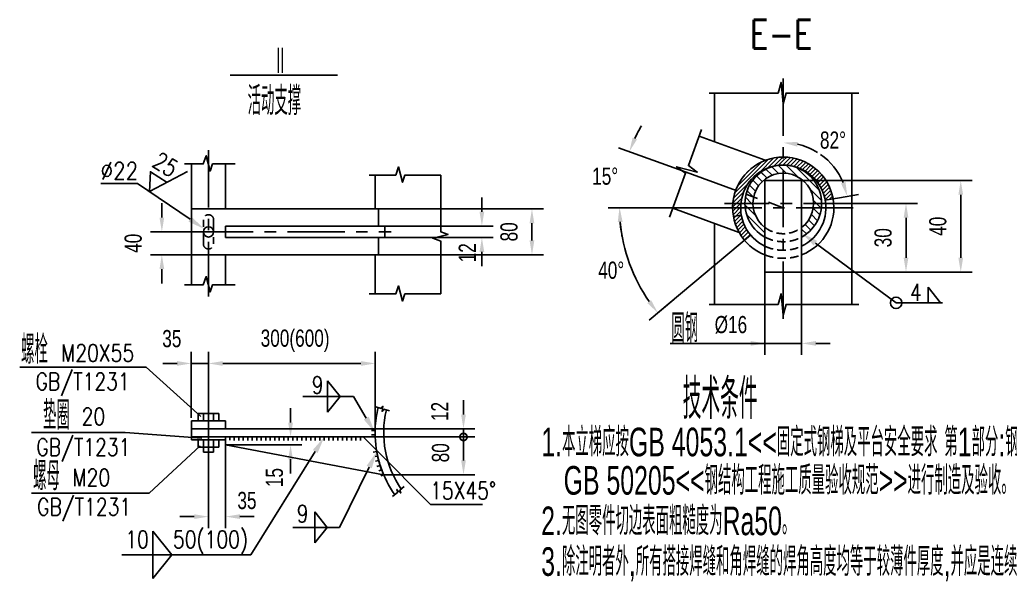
# Model space of a CAD drawing. Extents: x 148 to 221443, y -36682 to 6758.
# Drawn here: x 61398 to 64861, y -7891 to -5929 of the extents above; entities that cross this region are included whole.
import ezdxf
from ezdxf.enums import TextEntityAlignment as Align

# ---------------------------------------------------------------- set-up
doc = ezdxf.new("R2010")
doc.units = 0
doc.header["$LTSCALE"] = 10
doc.header["$MEASUREMENT"] = 0
doc.linetypes.add('CENTERX2', pattern=[4, 2.5, -0.5, 0.5, -0.5])
doc.linetypes.add('HIDDENX2', pattern=[0.75, 0.5, -0.25])
for name, color, linetype in [('1', 1, 'Continuous'), ('2', 4, 'Continuous'), ('CENTER', 1, 'CENTERX2'), ('DIM', 4, 'Continuous'), ('HIDDEN', 7, 'HIDDENX2'), ('MAIN', 6, 'Continuous'), ('RED', 7, 'Continuous'), ('WHITE', 7, 'Continuous')]:
    doc.layers.add(name, color=color, linetype=linetype)
doc.styles.add('HZ', font='ROMS.SHX', dxfattribs={"width": 0.75, "bigfont": 'GBCBIG.SHX'})
doc.styles.get("Standard").update_dxf_attribs({"font": 'wison_e.shx', "width": 0.75, "bigfont": 'wison_c.shx'})
doc.styles.add('XW', font='ROMANS.shx', dxfattribs={"width": 0.85})
doc.dimstyles.new('DIM1', dxfattribs={"dimscale": 20, "dimtxt": 3, "dimasz": 2.5, "dimexe": 2, "dimexo": 0, "dimgap": 1, "dimtad": 0, "dimdec": 0, "dimzin": 0, "dimdsep": 46, "dimtxsty": 'Standard', "dimcen": 2, "dimclrd": 3, "dimclre": 3, "dimclrt": 3, "dimadec": 0, "dimazin": 0, "dimtfac": 0.666667, "dimtdec": 0, "dimtofl": 0, "dimtmove": 2, "dimatfit": 1, "dimfxl": 2, "dimtvp": 1.333333, "dimtolj": 1, "dimtzin": 0, "dimarcsym": 0})
doc.dimstyles.new('DIM1$2', dxfattribs={"dimscale": 20, "dimtxt": 3, "dimasz": 2.5, "dimexe": 2, "dimexo": 0, "dimgap": 1, "dimtad": 2, "dimtih": 1, "dimtoh": 1, "dimdec": 0, "dimzin": 0, "dimdsep": 46, "dimtxsty": 'Standard', "dimcen": 2, "dimclrd": 3, "dimclre": 3, "dimclrt": 3, "dimadec": 0, "dimazin": 0, "dimtfac": 0.666667, "dimtdec": 0, "dimtofl": 0, "dimtmove": 2, "dimatfit": 1, "dimfxl": 2, "dimtvp": 1.333333, "dimtolj": 1, "dimtzin": 0, "dimarcsym": 0})
pattern_1 = [(315, (33906.174, 18021.423), (14.142136, 14.142136), [])]
pattern_2 = [(225, (40255.03, -10760.596), (7.071068, -7.071068), [])]

# ---------------------------------------------------------------- blocks, each defined once
blk = doc.blocks.new('*D255')
at = {"layer": 'Defpoints', "color": 0}
for p in [(64003.9, -6810.9), (64131.9, -6810.9), (64003.9, -7060.2)]:
    blk.add_point(p, dxfattribs=at)
at = {"layer": 'DIM', "color": 3, "lineweight": -2}
for p, q in [((64003.9, -6810.9), (64003.9, -7100.2)), ((64131.9, -6810.9), (64131.9, -7100.2)), ((63953.9, -7060.2), (63903.9, -7060.2)), ((64131.9, -7060.2), (64003.9, -7060.2)), ((64181.9, -7060.2), (64231.9, -7060.2))]:
    blk.add_line(p, q, dxfattribs=at)
at = {"layer": 'DIM', "color": 3}
for points in [[(63953.9, -7068.5), (63953.9, -7051.9), (64003.9, -7060.2)], [(64181.9, -7051.9), (64181.9, -7068.5), (64131.9, -7060.2)]]:
    blk.add_solid(points, dxfattribs=at)
at = {"layer": 'DIM', "color": 3, "insert": (63884.8, -6995.5), "char_height": 60, "attachment_point": 5}
blk.add_mtext('\\A1;%%c16', dxfattribs=at)
blk = doc.blocks.new('*D256')
at = {"layer": 'Defpoints', "color": 0}
for p in [(64131.9, -6490.9), (64688.5, -6490.9), (64131.9, -6810.9)]:
    blk.add_point(p, dxfattribs=at)
at = {"layer": 'DIM', "color": 3, "lineweight": -2}
for p, q in [((64131.9, -6490.9), (64728.5, -6490.9)), ((64688.5, -6760.9), (64688.5, -6540.9)), ((64131.9, -6810.9), (64728.5, -6810.9))]:
    blk.add_line(p, q, dxfattribs=at)
at = {"layer": 'DIM', "color": 3}
for points in [[(64696.9, -6540.9), (64680.2, -6540.9), (64688.5, -6490.9)], [(64680.2, -6760.9), (64696.9, -6760.9), (64688.5, -6810.9)]]:
    blk.add_solid(points, dxfattribs=at)
at = {"layer": 'DIM', "color": 3, "insert": (64608.5, -6650.9), "char_height": 60, "attachment_point": 5, "rotation": 90}
blk.add_mtext('\\A1;40', dxfattribs=at)
blk = doc.blocks.new('*D269')
at = {"layer": 'Defpoints', "color": 0}
for p in [(64338.7, -6570.9), (64131.9, -6810.9), (64497.1, -6810.9)]:
    blk.add_point(p, dxfattribs=at)
at = {"layer": 'DIM', "color": 3, "lineweight": -2}
for p, q in [((64338.7, -6570.9), (64537.1, -6570.9)), ((64497.1, -6620.9), (64497.1, -6760.9)), ((64131.9, -6810.9), (64537.1, -6810.9))]:
    blk.add_line(p, q, dxfattribs=at)
at = {"layer": 'DIM', "color": 3}
for points in [[(64505.4, -6620.9), (64488.8, -6620.9), (64497.1, -6570.9)], [(64488.8, -6760.9), (64505.4, -6760.9), (64497.1, -6810.9)]]:
    blk.add_solid(points, dxfattribs=at)
at = {"layer": 'DIM', "color": 3, "insert": (64417.1, -6690.9), "char_height": 60, "attachment_point": 5, "rotation": 90}
blk.add_mtext('\\A1;30', dxfattribs=at)
blk = doc.blocks.new('*D270')
at = {"layer": 'Defpoints', "color": 0}
for p in [(64067.9, -6134.3), (64250.2, -6450.2), (64214.6, -6560), (64264.9, -6551.2), (64067.9, -6978.2)]:
    blk.add_point(p, dxfattribs=at)
at = {"layer": 'WHITE', "color": 3, "lineweight": -2}
blk.add_line((64264.9, -6551.2), (64331.1, -6539.5), dxfattribs=at)
for start, end in [(58.2211, 77.3661), (22.6339, 54.9133)]:
    blk.add_arc((64067.9, -6585.9), 227.2, start, end, dxfattribs=at)
at = {"layer": 'WHITE', "color": 3}
for points in [[(64118.5, -6355.9), (64116.7, -6372.5), (64067.9, -6358.7)], [(64269.6, -6500.8), (64285.6, -6496.1), (64291.7, -6546.4)]]:
    blk.add_solid(points, dxfattribs=at)
at = {"layer": 'WHITE', "color": 3, "insert": (64241.7, -6350), "char_height": 60, "attachment_point": 5}
blk.add_mtext('82%%D', dxfattribs=at)
blk = doc.blocks.new('*D271')
at = {"layer": 'Defpoints', "color": 0}
for p in [(63836.6, -6585.9), (64312.7, -6585.9), (63953.8, -6681.7), (63511.1, -6717.8), (63684.9, -6907.3)]:
    blk.add_point(p, dxfattribs=at)
at = {"layer": 'WHITE', "color": 3, "linetype": 'Continuous', "lineweight": -2}
for p, q in [((63836.6, -6585.9), (63455.7, -6585.9)), ((63684.9, -6907.3), (63598.9, -6979.4))]:
    blk.add_line(p, q, dxfattribs=at)
blk.add_arc((64067.9, -6585.9), 572.2, 185.0082, 214.9918, dxfattribs=at)
at = {"layer": 'WHITE', "color": 3}
for points in [[(63506.2, -6635.5), (63489.6, -6636.2), (63495.7, -6585.9)], [(63592.5, -6919.1), (63605.7, -6908.9), (63629.6, -6953.7)]]:
    blk.add_solid(points, dxfattribs=at)
at = {"layer": 'WHITE', "color": 3, "insert": (63466.3, -6804.8), "char_height": 60, "attachment_point": 5}
blk.add_mtext('\\A1;40%%d', dxfattribs=at)
blk = doc.blocks.new('*D293')
at = {"layer": 'Defpoints', "color": 0}
for p in [(63510.6, -6453.8), (63715.2, -6457.5), (63836.6, -6585.9), (64067.9, -6585.9), (64312.7, -6585.9)]:
    blk.add_point(p, dxfattribs=at)
at = {"layer": 'WHITE', "color": 3, "linetype": 'Continuous', "lineweight": -2}
for p, q in [((63715.2, -6457.5), (63492.2, -6376.3)), ((63836.6, -6585.9), (63455.2, -6585.9))]:
    blk.add_line(p, q, dxfattribs=at)
for start, end in [(149.9922, 154.9961), (185.0039, 190.0078)]:
    blk.add_arc((64067.9, -6585.9), 572.7, start, end, dxfattribs=at)
at = {"layer": 'WHITE', "color": 3}
for points in [[(63541.2, -6340.6), (63556.6, -6347), (63529.7, -6390)], [(63505.7, -6635.5), (63489.1, -6636.2), (63495.2, -6585.9)]]:
    blk.add_solid(points, dxfattribs=at)
at = {"layer": 'WHITE', "color": 3, "insert": (63445.2, -6476.1), "char_height": 60, "attachment_point": 5}
blk.add_mtext('15%%D', dxfattribs=at)
blk = doc.blocks.new('*D309')
at = {"layer": 'Defpoints', "color": 0}
for p in [(62014.3, -6670.4), (61895, -6750.4), (61998.1, -6750.4)]:
    blk.add_point(p, dxfattribs=at)
at = {"layer": 'DIM', "color": 3, "lineweight": -2}
for p, q in [((61895, -6620.4), (61895, -6570.4)), ((62014.3, -6670.4), (61855, -6670.4)), ((61998.1, -6750.4), (61855, -6750.4)), ((61895, -6800.4), (61895, -6850.4))]:
    blk.add_line(p, q, dxfattribs=at)
at = {"layer": 'DIM', "color": 3}
for points in [[(61886.7, -6620.4), (61903.4, -6620.4), (61895, -6670.4)], [(61903.4, -6800.4), (61886.7, -6800.4), (61895, -6750.4)]]:
    blk.add_solid(points, dxfattribs=at)
at = {"layer": 'DIM', "color": 3, "insert": (61795, -6710.4), "char_height": 60, "attachment_point": 5, "rotation": 90}
blk.add_mtext('\\A1;40', dxfattribs=at)
blk = doc.blocks.new('*D310')
at = {"layer": 'Defpoints', "color": 0}
for p in [(62058.1, -7130.3), (62058.1, -7268.1), (61998.1, -7320.6)]:
    blk.add_point(p, dxfattribs=at)
at = {"layer": 'DIM', "color": 3, "lineweight": -2}
for p, q in [((61998.1, -7320.6), (61998.1, -7090.3)), ((62058.1, -7268.1), (62058.1, -7090.3)), ((61948.1, -7130.3), (61898.1, -7130.3)), ((62108.1, -7130.3), (62158.1, -7130.3))]:
    blk.add_line(p, q, dxfattribs=at)
at = {"layer": 'DIM', "color": 3}
for points in [[(61948.1, -7138.7), (61948.1, -7122), (61998.1, -7130.3)], [(62108.1, -7122), (62108.1, -7138.7), (62058.1, -7130.3)]]:
    blk.add_solid(points, dxfattribs=at)
at = {"layer": 'DIM', "color": 3, "insert": (61929.9, -7043.9), "char_height": 60, "attachment_point": 5}
blk.add_mtext('\\A1;35', dxfattribs=at)
blk = doc.blocks.new('*D311')
at = {"layer": 'Defpoints', "color": 0}
for p in [(62641, -7130.3), (62058.1, -7268.1), (62641, -7359.1)]:
    blk.add_point(p, dxfattribs=at)
at = {"layer": 'DIM', "color": 3, "lineweight": -2}
for p, q in [((62058.1, -7268.1), (62058.1, -7090.3)), ((62641, -7359.1), (62641, -7090.3)), ((62108.1, -7130.3), (62591, -7130.3))]:
    blk.add_line(p, q, dxfattribs=at)
at = {"layer": 'DIM', "color": 3}
for points in [[(62108.1, -7122), (62108.1, -7138.7), (62058.1, -7130.3)], [(62591, -7138.7), (62591, -7122), (62641, -7130.3)]]:
    blk.add_solid(points, dxfattribs=at)
at = {"layer": 'DIM', "color": 3, "insert": (62361, -7050.9), "char_height": 60, "attachment_point": 5}
blk.add_mtext('\\A1;300(600)', dxfattribs=at)
blk = doc.blocks.new('*D312')
at = {"layer": 'Defpoints', "color": 0}
for p in [(62298.4, -7387.1), (62345, -7387.1), (62118.1, -7415.1)]:
    blk.add_point(p, dxfattribs=at)
at = {"layer": 'DIM', "color": 3, "lineweight": -2}
for p, q in [((62345, -7337.1), (62345, -7287.1)), ((62298.4, -7387.1), (62385, -7387.1)), ((62118.1, -7415.1), (62385, -7415.1)), ((62345, -7465.1), (62345, -7515.1))]:
    blk.add_line(p, q, dxfattribs=at)
at = {"layer": 'DIM', "color": 3}
for points in [[(62336.7, -7337.1), (62353.4, -7337.1), (62345, -7387.1)], [(62353.4, -7465.1), (62336.7, -7465.1), (62345, -7415.1)]]:
    blk.add_solid(points, dxfattribs=at)
at = {"layer": 'DIM', "color": 3, "insert": (62288.7, -7529.2), "char_height": 60, "attachment_point": 5, "rotation": 90}
blk.add_mtext('\\A1;15', dxfattribs=at)
blk = doc.blocks.new('*D313')
at = {"layer": 'Defpoints', "color": 0}
for p in [(62652.5, -6590.4), (63189.2, -6590.4), (62652.5, -6750.4)]:
    blk.add_point(p, dxfattribs=at)
at = {"layer": 'DIM', "color": 3, "lineweight": -2}
for p, q in [((62652.5, -6590.4), (63229.2, -6590.4)), ((63189.2, -6700.4), (63189.2, -6640.4)), ((62652.5, -6750.4), (63229.2, -6750.4))]:
    blk.add_line(p, q, dxfattribs=at)
at = {"layer": 'DIM', "color": 3}
for points in [[(63197.5, -6640.4), (63180.8, -6640.4), (63189.2, -6590.4)], [(63180.8, -6700.4), (63197.5, -6700.4), (63189.2, -6750.4)]]:
    blk.add_solid(points, dxfattribs=at)
at = {"layer": 'DIM', "color": 3, "insert": (63109.2, -6670.4), "char_height": 60, "attachment_point": 5, "rotation": 90}
blk.add_mtext('\\A1;80', dxfattribs=at)
blk = doc.blocks.new('*D314')
at = {"layer": 'Defpoints', "color": 0}
for p in [(62674.3, -6650.3), (63014.1, -6650.3), (62674.3, -6690.4)]:
    blk.add_point(p, dxfattribs=at)
at = {"layer": 'DIM', "color": 3, "lineweight": -2}
for p, q in [((63014.1, -6600.3), (63014.1, -6550.3)), ((62674.3, -6650.3), (63054.1, -6650.3)), ((62674.3, -6690.4), (63054.1, -6690.4)), ((63014.1, -6740.4), (63014.1, -6790.4))]:
    blk.add_line(p, q, dxfattribs=at)
at = {"layer": 'DIM', "color": 3}
for points in [[(63005.8, -6600.3), (63022.4, -6600.3), (63014.1, -6650.3)], [(63022.4, -6740.4), (63005.8, -6740.4), (63014.1, -6690.4)]]:
    blk.add_solid(points, dxfattribs=at)
at = {"layer": 'DIM', "color": 3, "insert": (62963, -6743.5), "char_height": 60, "attachment_point": 5, "rotation": 90}
blk.add_mtext('\\A1;12', dxfattribs=at)
blk = doc.blocks.new('*D315')
at = {"layer": 'Defpoints', "color": 0}
for p in [(62641, -7359.1), (62641, -7387.1), (62949.7, -7387.1)]:
    blk.add_point(p, dxfattribs=at)
at = {"layer": 'DIM', "color": 3, "lineweight": -2}
for p, q in [((62949.7, -7309.1), (62949.7, -7259.1)), ((62641, -7359.1), (62989.7, -7359.1)), ((62641, -7387.1), (62989.7, -7387.1)), ((62949.7, -7387.1), (62949.7, -7437.1))]:
    blk.add_line(p, q, dxfattribs=at)
at = {"layer": 'DIM', "color": 3}
blk.add_solid([(62941.4, -7309.1), (62958.1, -7309.1), (62949.7, -7359.1)], dxfattribs=at)
at = {"layer": 'DIM', "color": 3, "insert": (62866.8, -7298.4), "char_height": 60, "attachment_point": 5, "rotation": 90}
blk.add_mtext('\\A1;12', dxfattribs=at)
blk = doc.blocks.new('_None')
blk = doc.blocks.new('_DotSmall')
at = {"layer": 'WHITE', "color": 0, "const_width": 0.5}
blk.add_lwpolyline([(-0.0625, 0, 1), (0.0625, 0, 1)], format="xyb", close=True, dxfattribs=at)
blk = doc.blocks.new('*D316')
at = {"layer": 'Defpoints', "color": 0}
for p in [(62641, -7387.1), (62670.4, -7519.1), (62949.7, -7519.1)]:
    blk.add_point(p, dxfattribs=at)
at = {"layer": 'DIM', "color": 3, "lineweight": -2}
for p, q in [((62641, -7387.1), (62989.7, -7387.1)), ((62949.7, -7387.1), (62949.7, -7469.1)), ((62670.4, -7519.1), (62989.7, -7519.1))]:
    blk.add_line(p, q, dxfattribs=at)
at = {"layer": 'DIM', "color": 3}
blk.add_solid([(62941.4, -7469.1), (62958.1, -7469.1), (62949.7, -7519.1)], dxfattribs=at)
at = {"layer": 'DIM', "color": 3, "lineweight": -2, "xscale": 50, "yscale": 50, "zscale": 50, "rotation": 90}
blk.add_blockref('_DotSmall', (62949.7, -7387.1), dxfattribs=at)
at = {"layer": 'DIM', "color": 3, "insert": (62869.7, -7442.5), "char_height": 60, "attachment_point": 5, "rotation": 90}
blk.add_mtext('\\A1;80', dxfattribs=at)
blk = doc.blocks.new('*D321')
at = {"layer": 'Defpoints', "color": 0}
for p in [(62118.1, -7415.1), (62058.1, -7469.3), (62118.1, -7665.7)]:
    blk.add_point(p, dxfattribs=at)
at = {"layer": 'WHITE', "color": 3, "linetype": 'Continuous', "lineweight": -2}
for p, q in [((62118.1, -7415.1), (62118.1, -7705.7)), ((62058.1, -7469.3), (62058.1, -7705.7)), ((62008.1, -7665.7), (61958.1, -7665.7)), ((62168.1, -7665.7), (62218.1, -7665.7))]:
    blk.add_line(p, q, dxfattribs=at)
at = {"layer": 'WHITE', "color": 3}
for points in [[(62008.1, -7674), (62008.1, -7657.4), (62058.1, -7665.7)], [(62168.1, -7657.4), (62168.1, -7674), (62118.1, -7665.7)]]:
    blk.add_solid(points, dxfattribs=at)
at = {"layer": 'WHITE', "color": 3, "insert": (62192.6, -7609.7), "char_height": 60, "attachment_point": 5}
blk.add_mtext('\\A1;35', dxfattribs=at)

msp = doc.modelspace()

# ---------------------------------------------------------------- hatches: boundary and pattern name
h = msp.add_hatch()
h.set_pattern_fill('ANSI31', color=3, scale=80, angle=180, style=0)
h.set_pattern_definition(pattern_2)
h.paths.add_polyline_path([(63918.8977, -6585.8843), (63890.8977, -6585.8843, 0.176326981), (63932.3078, -6699.6577), (63953.757, -6681.6597, -0.176326981)])
h.paths.add_polyline_path([(63919.6546, -6570.8843), (63891.5344, -6570.8843, 0.021215065), (63890.8977, -6585.8843), (63918.8977, -6585.8843, -0.025215834)])
h.paths.add_polyline_path([(63927.8835, -6534.9233), (63901.5721, -6525.3467, 0.066150818), (63891.5344, -6570.8843), (63919.6546, -6570.8843, -0.062135752)])
h.paths.add_polyline_path([(64067.8976, -6436.8843), (64067.8977, -6436.8843), (64067.8977, -6408.8843, 0.315298789), (63901.5721, -6525.3467), (63927.8835, -6534.9233, -0.315298673)])
h = msp.add_hatch()
h.set_pattern_fill('ANSI31', color=3, scale=160, angle=270, style=0)
h.set_pattern_definition(pattern_1)
h.paths.add_polyline_path([(64067.8977, -6436.8843), (64067.8977, -6464.8843, -0.053976187), (64090.5845, -6467.3406), (64100.2288, -6440.8432, 0.060995832)])
h.paths.add_polyline_path([(64067.8977, -6464.8843), (64067.8977, -6436.8843, 0.156431183), (63989.9632, -6461.8787), (64004.0472, -6486.2728, -0.163036541)])
h.paths.add_polyline_path([(64003.8977, -6688.6128), (64003.8977, -6655.3828, -0.234821148), (63961.8977, -6570.8843), (63933.8977, -6570.8843, 0.27483783)])
h = msp.add_hatch()
h.set_pattern_fill('ANSI31', color=3, scale=160, angle=270, style=0)
h.set_pattern_definition(pattern_1)
h.paths.add_polyline_path([(64067.8977, -6464.8843), (64067.8977, -6436.8843, 0.414213562), (63933.8977, -6570.8843), (63961.8977, -6570.8843, -0.414213562)])
h = msp.add_hatch()
h.set_pattern_fill('ANSI31', color=3, scale=80, angle=180, style=0)
h.set_pattern_definition(pattern_2)
h.paths.add_polyline_path([(64067.8977, -6408.8843), (64067.8977, -6436.8843, -0.363970234), (64214.634, -6560.0107), (64242.2086, -6555.1486, 0.363970234)])
h = msp.add_hatch()
h.set_pattern_fill('ANSI31', color=3, scale=160, angle=270, style=0)
h.set_pattern_definition(pattern_1)
h.paths.add_polyline_path([(64173.8977, -6570.8843), (64201.8977, -6570.8843, 0.344513493), (64100.2288, -6440.8432), (64090.5845, -6467.3406, -0.35235944)])
h.paths.add_polyline_path([(64131.8977, -6655.3828), (64131.8977, -6688.6128, 0.27483783), (64201.8977, -6570.8843), (64173.8977, -6570.8843, -0.234821148)])

# ---------------------------------------------------------------- linework, layer by layer
at = {"color": 3}
for p, q in [((62134.0793, -6123.0784), (62509.2184, -6123.0784)), ((61681.7313, -6501.1843), (61810.4456, -6501.1843)), ((61810.4456, -6501.1843), (61993.7345, -6626.3994)), ((64242.2086, -6555.1486), (64264.8592, -6551.1547)), ((63953.757, -6681.6597), (63629.5628, -6953.6909)), ((64180.1377, -6709.6829), (64462.3655, -6918.4153)), ((64462.3655, -6918.4153), (64625.2408, -6918.4153)), ((64003.8977, -7060.2123), (63672.9137, -7060.2123)), ((61839.8087, -7143.5995), (61398.3536, -7143.5995)), ((61839.8087, -7143.5995), (62031.3345, -7315.7869)), ((62565.2038, -7246.0678), (62387.7318, -7246.0678)), ((62609.6974, -7321.1463), (62565.2038, -7246.0678)), ((61766.5341, -7371.8088), (61439.2297, -7371.8088)), ((61766.5341, -7371.8088), (62034.8711, -7392.0073)), ((61850.9154, -7583.7286), (62028.6506, -7418.4555)), ((62431.3685, -7437.9718), (62206.0592, -7799.4289)), ((62645.6902, -7433.756), (62834.9812, -7623.047)), ((62620.042, -7492.3944), (62516.4385, -7703.1508)), ((61850.9154, -7583.7286), (61439.2297, -7583.7286)), ((62834.9812, -7623.047), (63016.76, -7623.047)), ((62516.4385, -7703.1508), (62353.5632, -7703.1508)), ((62206.0592, -7799.4289), (61754.8102, -7799.4289))]:
    msp.add_line(p, q, dxfattribs=at)
at = {"linetype": 'Continuous'}
for p, q in [((64574.3917, -6863.8008), (64574.3917, -6918.4153)), ((64618.1265, -6918.4153), (64574.3917, -6863.8008)), ((64618.1265, -6918.4153), (64574.3917, -6918.4153)), ((62518.1035, -7246.0678), (62474.3688, -7191.4534)), ((62474.3688, -7191.4534), (62474.3688, -7246.0678)), ((62518.1035, -7246.0678), (62474.3688, -7300.6823)), ((62474.3688, -7300.6823), (62474.3688, -7246.0678)), ((62473.6633, -7703.1508), (62429.9286, -7648.5364)), ((62429.9286, -7648.5364), (62429.9286, -7703.1508)), ((61930.0973, -7799.4289), (61863.6009, -7716.3905)), ((61863.6009, -7716.3905), (61863.6009, -7799.4289)), ((62473.6633, -7703.1508), (62429.9286, -7757.7652)), ((62429.9286, -7757.7652), (62429.9286, -7703.1508)), ((61930.0973, -7799.4289), (61863.6009, -7882.4673)), ((61863.6009, -7882.4673), (61863.6009, -7799.4289))]:
    msp.add_line(p, q, dxfattribs=at)
at = {"color": 3}
msp.add_lwpolyline([(61913.5606, -6497.3224), (61854.8162, -6460.5925), (61852.3793, -6529.8316), (61984.9388, -6459.395)], dxfattribs=at)
msp.add_circle((64462.3655, -6918.4153), 20, dxfattribs=at)
for radius, start, end in [(373.5879, 166.282801, 177.8513203), (343.5879, 166.478644, 214.8469909), (373.5879, 182.1476303, 215.3454981)]:
    msp.add_arc((63014.3136, -7373.0539), radius, start, end, dxfattribs=at)
for points in [[(61999.3755, -6618.1423), (61988.0936, -6634.6565), (62043.2773, -6660.2449)], [(64186.084, -6701.6429), (64174.1914, -6717.7229), (64131.8977, -6674.0051)], [(62618.2564, -7315.9748), (62601.1384, -7326.3177), (62640.726, -7372.5002)], [(62422.8822, -7432.682), (62439.8548, -7443.2616), (62463.1075, -7387.0539)], [(62611.0677, -7487.9828), (62629.0163, -7496.8059), (62646.5115, -7438.5486)]]:
    msp.add_solid(points, dxfattribs=at)
at = {"layer": '1'}
msp.add_line((63893.5867, -6616.62), (63921.1613, -6611.7579), dxfattribs=at)
at = {"layer": '2'}
for p, q in [((62058.1401, -7130.3353), (61998.1401, -7130.3353)), ((62949.7191, -7387.0539), (62949.7191, -7359.0539))]:
    msp.add_line(p, q, dxfattribs=at)
at = {"layer": 'CENTER', "ltscale": 8}
for p, q in [((64067.8977, -6134.2831), (64067.8977, -6978.155)), ((62058.1401, -6384.9108), (62058.1401, -6896.213)), ((63715.2342, -6457.5253), (64067.8977, -6585.8843)), ((64338.7244, -6570.8843), (63862.5316, -6570.8843)), ((64312.7437, -6585.8843), (63836.5508, -6585.8843)), ((62014.3225, -6670.3985), (62696.3354, -6670.3985)), ((62058.1401, -7268.1475), (62058.1401, -7469.2617))]:
    msp.add_line(p, q, dxfattribs=at)
at = {"layer": 'DIM'}
for p, q in [((62640.8208, -7364.6208), (62628.5147, -7364.6208)), ((62132.1722, -7398.9544), (62132.1722, -7387.0539)), ((62147.931, -7399.2651), (62147.931, -7387.0539)), ((62163.6899, -7399.2651), (62163.6899, -7387.0539)), ((62179.4487, -7399.2651), (62179.4487, -7387.0539)), ((62195.2075, -7399.2651), (62195.2075, -7387.0539)), ((62210.9663, -7399.2651), (62210.9663, -7387.0539)), ((62226.7251, -7399.2651), (62226.7251, -7387.0539)), ((62242.484, -7399.2651), (62242.484, -7387.0539)), ((62258.2428, -7399.2651), (62258.2428, -7387.0539)), ((62274.0016, -7399.2651), (62274.0016, -7387.0539)), ((62289.7604, -7399.2651), (62289.7604, -7387.0539)), ((62305.5193, -7399.2651), (62305.5193, -7387.0539)), ((62321.2781, -7399.2651), (62321.2781, -7387.0539)), ((62337.0369, -7399.2651), (62337.0369, -7387.0539)), ((62352.7957, -7399.2651), (62352.7957, -7387.0539)), ((62368.5546, -7399.2651), (62368.5546, -7387.0539)), ((62384.3134, -7399.2651), (62384.3134, -7387.0539)), ((62400.0722, -7399.2651), (62400.0722, -7387.0539)), ((62415.831, -7399.2651), (62415.831, -7387.0539)), ((62431.5898, -7399.2651), (62431.5898, -7387.0539)), ((62447.3487, -7399.2651), (62447.3487, -7387.0539)), ((62463.1075, -7399.2651), (62463.1075, -7387.0539)), ((62478.8663, -7399.2651), (62478.8663, -7387.0539)), ((62494.6251, -7399.2651), (62494.6251, -7387.0539)), ((62510.384, -7399.2651), (62510.384, -7387.0539)), ((62526.1428, -7399.2651), (62526.1428, -7387.0539)), ((62541.9016, -7399.2651), (62541.9016, -7387.0539)), ((62557.6604, -7399.2651), (62557.6604, -7387.0539)), ((62573.4193, -7399.2651), (62573.4193, -7387.0539)), ((62589.1781, -7399.2651), (62589.1781, -7387.0539)), ((62640.7975, -7380.3796), (62628.5147, -7380.3796)), ((62633.613, -7440.8454), (62646.5115, -7438.5486)), ((62641.4924, -7455.8087), (62649.6023, -7454.0085)), ((62642.2803, -7472.3469), (62653.3602, -7469.3898)), ((62647.0079, -7490.4603), (62658.4625, -7486.7989)), ((62653.3114, -7505.4235), (62663.5614, -7501.6651)), ((62661.1908, -7523.5369), (62670.6314, -7519.5138))]:
    msp.add_line(p, q, dxfattribs=at)
at = {"layer": 'HIDDEN', "color": 2, "ltscale": 8}
for p, q in [((62040.1401, -6712.3985), (62040.1401, -6628.3985)), ((62076.1401, -6628.3985), (62076.1401, -6712.3985))]:
    msp.add_line(p, q, dxfattribs=at)
for centre, start, end in [((62058.1401, -6628.3985), 0, 180), ((62058.1401, -6712.3985), 180, 0)]:
    msp.add_arc(centre, 18, start, end, dxfattribs=at)
at = {"layer": 'HIDDEN', "color": 2, "linetype": 'HIDDENX2', "ltscale": 6}
for centre, radius, start, end in [((64067.8977, -6570.8843), 106, 232.8593585, 307.1406415), ((64067.8977, -6570.8843), 134, 241.4704501, 298.5295499), ((64067.8977, -6585.8843), 149, 244.5622508, 295.4377492), ((64067.8977, -6585.8843), 177, 248.802621, 291.197379)]:
    msp.add_arc(centre, radius, start, end, dxfattribs=at)
at = {"layer": 'MAIN', "linetype": 'Continuous'}
for points in [[(63808.4671, -6185.2366), (64049.647, -6185.2366), (64060.0598, -6148.0294), (64067.4974, -6222.444), (64077.9102, -6185.2366), (64332.4202, -6185.2366)], [(63781.9344, -6312.7919), (63736.021, -6438.9381), (63767.4229, -6461.4485), (63694.9523, -6442.9863), (63726.3544, -6465.4968), (63670.2806, -6619.5582)], [(61974.7657, -6432.7492), (62039.9349, -6432.7492), (62050.3027, -6404.6224), (62063.6328, -6457.9154), (62072.5194, -6432.7492), (62151.0187, -6432.7492)], [(62620.268, -6471.7714), (62712.6302, -6471.7714), (62722.9981, -6443.6445), (62736.3281, -6496.9376), (62745.2148, -6471.7714), (62870.6222, -6471.7714)], [(62870.6222, -6887.2427), (62870.6222, -6703.277), (62842.4954, -6692.9091), (62895.7884, -6679.5791), (62870.6222, -6670.6924), (62870.6222, -6471.7714)], [(61974.7657, -6855.0393), (62039.9349, -6855.0393), (62050.3027, -6826.9124), (62063.6328, -6880.2055), (62072.5194, -6855.0393), (62151.0187, -6855.0393)], [(62620.268, -6887.2427), (62712.6302, -6887.2427), (62722.9981, -6859.1159), (62736.3281, -6912.4089), (62745.2148, -6887.2427), (62870.6222, -6887.2427)], [(63808.4671, -6923.9985), (64049.647, -6923.9985), (64060.0598, -6886.7913), (64067.4974, -6961.2059), (64077.9102, -6923.9985), (64332.4202, -6923.9985)], [(62639.2086, -7280.9841), (62662.2828, -7287.5826), (62668.121, -7279.8965), (62665.0975, -7297.7432), (62671.4164, -7290.1945), (62691.1256, -7295.8307)], [(62702.0973, -7595.694), (62720.2005, -7579.9386), (62716.9352, -7570.8557), (62730.2544, -7583.1131), (62727.3663, -7573.702), (62742.8295, -7560.2442)]]:
    msp.add_lwpolyline(points, dxfattribs=at)
at = {"layer": 'RED'}
for p, q in [((63827.8977, -6185.2366), (63827.8977, -6355.9316)), ((64307.8977, -6185.2366), (64307.8977, -6923.9985)), ((63773.4463, -6336.1129), (64005.0607, -6420.4137)), ((61998.1401, -6432.7492), (61998.1401, -6855.0393)), ((62118.1401, -6432.7492), (62118.1401, -6590.3985)), ((62640.7256, -6590.3985), (62640.7256, -6471.7714)), ((64003.8977, -6810.8843), (64003.8977, -6490.8843)), ((64131.8977, -6490.8843), (64003.8977, -6490.8843)), ((64131.8977, -6810.8843), (64131.8977, -6490.8843)), ((64214.634, -6560.0107), (64242.2086, -6555.1486)), ((61998.1401, -6590.3985), (62652.5076, -6590.3985)), ((62652.5076, -6590.3985), (62652.5076, -6650.34)), ((63681.7849, -6587.9506), (63913.3993, -6672.2513)), ((63827.8977, -6641.1313), (63827.8977, -6923.9985)), ((62118.1401, -6650.3985), (62674.2619, -6650.3241)), ((62118.1401, -6650.3985), (62118.1401, -6690.3985)), ((62674.2619, -6650.3241), (62674.2619, -6690.3985)), ((63932.3078, -6699.6577), (63953.757, -6681.6597)), ((62118.1401, -6690.3985), (62674.2619, -6690.3985)), ((62652.5076, -6690.3985), (62652.5076, -6750.3985)), ((61998.1401, -6750.3985), (62652.5076, -6750.3985)), ((62118.1401, -6750.3985), (62118.1401, -6855.0393)), ((62640.7256, -6887.2427), (62640.7256, -6750.3985)), ((64131.8977, -6810.8843), (64003.8977, -6810.8843)), ((62022.1401, -7305.4539), (62094.1401, -7305.4539)), ((62022.1401, -7331.0539), (62022.1401, -7305.4539)), ((62040.1401, -7331.0539), (62040.1401, -7305.4539)), ((62076.1401, -7331.0539), (62076.1401, -7305.4539)), ((62094.1401, -7331.0539), (62094.1401, -7305.4539)), ((61998.1401, -7331.0539), (62118.1401, -7331.0539)), ((61998.1401, -7331.0539), (61998.1401, -7359.0539)), ((62118.1401, -7331.0539), (62118.1401, -7359.0539)), ((61998.1401, -7359.0539), (62640.988, -7359.0539)), ((61998.1401, -7359.0539), (61998.1401, -7397.5102)), ((61998.1401, -7387.0539), (62640.988, -7387.0539)), ((61998.1401, -7397.5102), (62118.1401, -7397.5102)), ((62022.1401, -7423.1102), (62022.1401, -7397.5102)), ((62040.1401, -7440.6614), (62040.1401, -7397.5102)), ((62076.1401, -7440.6614), (62076.1401, -7397.5102)), ((62094.1401, -7423.1102), (62094.1401, -7397.5102)), ((62118.1401, -7387.0539), (62118.1401, -7415.0539)), ((62598.988, -7387.0539), (62645.6902, -7433.756)), ((62022.1401, -7423.1102), (62094.1401, -7423.1102)), ((62040.1401, -7440.6614), (62076.1401, -7440.6614)), ((62118.1401, -7415.0539), (62670.4358, -7519.0539))]:
    msp.add_line(p, q, dxfattribs=at)
msp.add_circle((62058.1401, -6670.3985), 18, dxfattribs=at)
for centre, radius, start, end in [((64067.8977, -6585.8843), 177, 291.197379, 248.802621), ((64067.8977, -6585.8843), 149, 295.4377492, 244.5622508), ((64067.8977, -6570.8843), 134, 90, 241.4704501), ((64067.8977, -6570.8843), 134, 298.5295499, 90), ((64067.8977, -6570.8843), 106, 90, 232.8593585), ((64067.8977, -6570.8843), 106, 307.1406415, 90), ((63014.3136, -7373.0539), 373.5879, 177.8513203, 182.1476303), ((63014.3136, -7373.0539), 373.5879, 189.3511185, 203.0045922)]:
    msp.add_arc(centre, radius, start, end, dxfattribs=at)

# ---------------------------------------------------------------- texts
at = {"color": 3, "style": 'XW', "width": 0.8}
msp.add_text('E-E', height=100, dxfattribs=at).set_placement((64170.5456, -5979.3213), align=Align.MIDDLE_RIGHT)
at = {"color": 3}
for s, height, style, width, p in [('Ⅱ', 100, 'HZ', 0.65, (62285.8601, -6124.6452)), ('活动支撑', 100, 'HZ', 0.65, (62194.9364, -6262.3206)), ('M20X55', 60, 'XW', 0.8, (61543.1483, -7123.6728)), ('技术条件', 139.99999, 'HZ', 0.65, (63716.1989, -7324.0572)), ('15X45%%D', 60, 'XW', 0.8, (62833.2534, -7604.6263))]:
    msp.add_text(s, height=height, dxfattribs=dict(at, style=style, width=width)).set_placement(p)
at = {"color": 3, "linetype": 'Continuous', "style": 'XW', "width": 0.8}
for s, p in [('4', (64552.2158, -6881.7659)), ('9', (62459.9956, -7205.8587)), ('9', (62407.7526, -7655.0564)), ('10', (61849.2277, -7745.3796)), ('50(100)', (62197.0841, -7745.3796))]:
    msp.add_text(s, height=60, dxfattribs=at).set_placement(p, align=Align.MIDDLE_RIGHT)
for s, p in [('GB/T1231', (61453.6396, -7223.2469)), ('20', (61614.5312, -7345.7822)), ('GB/T1231', (61456.147, -7452.7704)), ('M20', (61582.6625, -7558.9681)), ('GB/T1231', (61458.724, -7661.6636))]:
    msp.add_text(s, height=60, dxfattribs=at).set_placement(p)
at = {"layer": '2', "color": 3, "linetype": 'Continuous', "style": 'HZ', "width": 0.65}
for s, p in [('圆钢', (63676.5267, -7057.4004)), ('螺栓', (61402.6971, -7131.4637)), ('垫圈', (61479.7815, -7361.5752)), ('1.本立梯应按GB 4053.1<<固定式钢梯及平台安全要求 第1部分:钢直梯>>及', (63221.8473, -7454.8718)), ('螺母', (61444.9445, -7573.495)), ('GB 50205<<钢结构工程施工质量验收规范>>进行制造及验收。', (63299.9431, -7588.9144)), ('2.无图零件切边表面粗糙度为Ra50。', (63221.4987, -7730.4682)), ('3.除注明者外,所有搭接焊缝和角焊缝的焊角高度均等于较薄件厚度,并应是连续焊。', (63221.4987, -7872.7023))]:
    msp.add_text(s, height=100, dxfattribs=at).set_placement(p)
at = {"layer": 'DIM', "color": 3, "style": 'XW', "width": 0.8}
msp.add_text('25', height=60, rotation=327.9843207, dxfattribs=at).set_placement((61942.372, -6457.038), align=Align.MIDDLE_RIGHT)
at = {"layer": 'DIM', "color": 3, "insert": (61746.5814, -6457.3898), "char_height": 60, "attachment_point": 5, "style": 'XW'}
msp.add_mtext('%%C22', dxfattribs=at)

# ---------------------------------------------------------------- dimensions: what is measured, and where the dimension line sits
at = {"layer": 'DIM'}
for base, p1, p2, text, picture, middle in [((64688.5476, -6490.8843), (64131.8977, -6810.8843), (64131.8977, -6490.8843), '40', '*D256', (64608.5476, -6650.8843)), ((61895.0182, -6750.3985), (62014.3225, -6670.3985), (61998.1401, -6750.3985), '40', '*D309', (61795.0182, -6710.3985)), ((64497.0944, -6810.8843), (64338.7244, -6570.8843), (64131.8977, -6810.8843), '30', '*D269', (64417.0944, -6690.8843))]:
    dim = msp.add_linear_dim(base=base, p1=p1, p2=p2, angle=90, text=text, dimstyle='DIM1', dxfattribs=at)
    dim.commit()
    dim.dimension.update_dxf_attribs({"geometry": picture, "text_midpoint": middle})
for base, p1, p2, text, picture, middle in [((63014.1081, -6650.3241), (62674.2619, -6690.3985), (62674.2619, -6650.3241), '12', '*D314', (62962.9797, -6743.4803)), ((62345.0397, -7387.0539), (62118.1401, -7415.0539), (62298.3605, -7387.0539), '15', '*D312', (62288.6815, -7529.2172))]:
    dim = msp.add_linear_dim(base=base, p1=p1, p2=p2, angle=90, text=text, dimstyle='DIM1', dxfattribs=at)
    dim.commit()
    dim.dimension.update_dxf_attribs({"geometry": picture, "text_midpoint": middle, "dimtype": 160})
dim = msp.add_linear_dim(base=(63189.1551, -6590.3985), p1=(62652.5076, -6750.3985), p2=(62652.5076, -6590.3985), angle=90, text='80', dimstyle='DIM1', override={"dimtofl": 1}, dxfattribs=at)
dim.commit()
dim.dimension.update_dxf_attribs({"geometry": '*D313', "text_midpoint": (63109.1551, -6670.3985)})
dim = msp.add_linear_dim(base=(64003.8977, -7060.2123), p1=(64131.8977, -6810.8843), p2=(64003.8977, -6810.8843), text='%%c16', dimstyle='DIM1', override={"dimtofl": 1}, dxfattribs=at)
dim.commit()
dim.dimension.update_dxf_attribs({"geometry": '*D255', "text_midpoint": (63884.7565, -6995.5381), "dimtype": 160})
for base, p1, p2, text, picture, middle in [((62058.1401, -7130.3353), (61998.1401, -7320.5975), (62058.1401, -7268.1475), '35', '*D310', (61929.9476, -7043.9478)), ((62640.988, -7130.3353), (62058.1401, -7268.1475), (62640.988, -7359.0539), '300(600)', '*D311', (62361.0229, -7050.8528))]:
    dim = msp.add_linear_dim(base=base, p1=p1, p2=p2, text=text, dimstyle='DIM1', dxfattribs=at)
    dim.commit()
    dim.dimension.update_dxf_attribs({"geometry": picture, "text_midpoint": middle, "dimtype": 160})
for base, p1, p2, text, override, picture, middle in [((62949.7191, -7387.0539), (62640.988, -7359.0539), (62640.988, -7387.0539), '12', {"dimblk2": 'NONE', "dimsah": 1}, '*D315', (62866.7694, -7298.3776)), ((62949.7191, -7519.0539), (62640.988, -7387.0539), (62670.4358, -7519.0539), '80', {"dimblk1": 'DOTSMALL', "dimsah": 1, "dimtofl": 1}, '*D316', (62869.7191, -7442.5345))]:
    dim = msp.add_linear_dim(base=base, p1=p1, p2=p2, angle=90, text=text, dimstyle='DIM1', override=override, dxfattribs=at)
    dim.commit()
    dim.dimension.update_dxf_attribs({"geometry": picture, "text_midpoint": middle, "dimtype": 160})
at = {"layer": 'WHITE'}
dim = msp.add_angular_dim_2l(base=(64250.152, -6450.201), line1=((64067.8977, -6134.2831), (64067.8977, -6978.155)), line2=((64214.634, -6560.0107), (64264.8592, -6551.1547)), text='82%%D', dimstyle='DIM1$2', dxfattribs=at)
dim.commit()
dim.dimension.update_dxf_attribs({"geometry": '*D270', "text_midpoint": (64241.7254, -6349.9583), "dimtype": 162})
at = {"layer": 'WHITE', "color": 1, "linetype": 'Continuous'}
dim = msp.add_angular_dim_2l(base=(63510.6429, -6453.8125), line1=((64312.7437, -6585.8843), (63836.5508, -6585.8843)), line2=((63715.2342, -6457.5253), (64067.8977, -6585.8843)), text='15%%D', dimstyle='DIM1$2', override={"dimtad": 2, "dimtih": 1, "dimtoh": 1, "dimsd1": 0, "dimtix": 1, "dimtofl": 0}, dxfattribs=at)
dim.commit()
dim.dimension.update_dxf_attribs({"geometry": '*D293', "text_midpoint": (63445.2472, -6476.0942)})
dim = msp.add_angular_dim_2l(base=(63511.116, -6717.844), line1=((64312.7437, -6585.8843), (63836.5508, -6585.8843)), line2=((63953.757, -6681.6597), (63684.8754, -6907.2781)), dimstyle='DIM1$2', override={"dimtad": 2, "dimtix": 1}, dxfattribs=at)
dim.commit()
dim.dimension.update_dxf_attribs({"geometry": '*D271', "text_midpoint": (63466.3003, -6804.8478)})
dim = msp.add_linear_dim(base=(62118.1401, -7665.7166), p1=(62058.1401, -7469.2617), p2=(62118.1401, -7415.0539), text='35', dimstyle='DIM1', dxfattribs=at)
dim.commit()
dim.dimension.update_dxf_attribs({"geometry": '*D321', "text_midpoint": (62192.5873, -7609.6935), "dimtype": 160})

doc.saveas('drawing.dxf')
